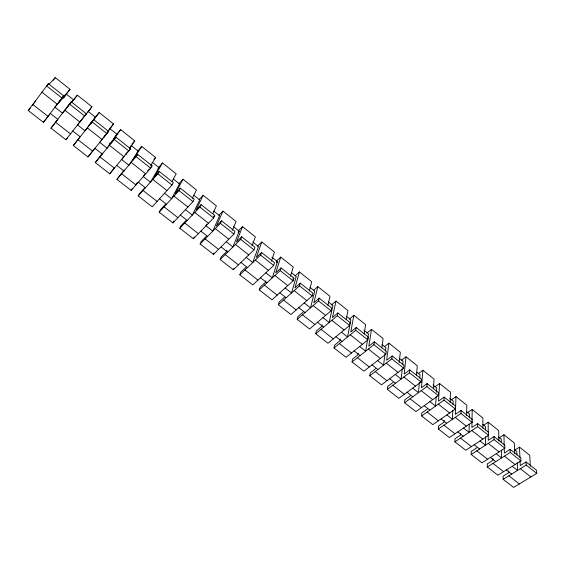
<?xml version="1.0" encoding="UTF-8"?>
<svg xmlns="http://www.w3.org/2000/svg" width="565" height="565" viewBox="0 0 565 565"><rect width="100%" height="100%" fill="white"/><g stroke="black" fill="none" stroke-linecap="round" stroke-linejoin="round"><path stroke-width="0.85" d="M482.849 428.312L482.877 417.987L472.199 409.484L467.354 412.796M460.645 433.32L460.588 435.029L455.002 438.772L454.896 441.823L465.793 450.284L488.584 435.333L477.609 426.653L477.637 423.609L471.902 427.451L472.001 421.462M472.029 419.753L472.199 409.484M444.168 420.438L444.083 422.133L438.525 425.954L438.355 428.976L449.408 437.564L472.079 422.281L472.128 419.244L461.033 410.458L455.334 414.385L455.997 396.588L466.824 405.204L466.584 415.437M488.224 435.149L488.245 440.333L494.008 436.568L504.792 445.114L504.863 448.2L481.952 462.834L471.203 454.486L471.259 451.414L476.874 447.748M469.211 424.435L469.056 432.366L463.54 428.037M469.353 417.387L469.416 413.863L466.725 411.73M472.079 422.281L460.941 413.474L461.033 410.458M427.338 409.053L421.815 412.959L421.582 415.953L432.79 424.654L455.326 409.039L455.447 406.037L444.189 397.124L438.525 401.136L439.57 383.508L450.545 392.251L450.093 402.386M452.791 410.586L452.431 419.315L446.844 414.922M453.038 404.476L453.179 400.988L449.768 398.276M421.582 415.953L444.034 400.112L444.189 397.124M410.36 395.783L404.872 399.78L404.568 402.746L415.932 411.574L438.341 395.613L438.525 392.64L427.105 383.6L421.476 387.696L422.91 370.252L434.04 379.108L433.397 388.769M436.173 396.566L435.58 406.08L429.901 401.623M436.441 392.244L436.717 387.922L433.023 384.998M404.568 402.746L426.879 386.552L427.105 383.6M393.134 382.328L387.682 386.411L387.308 389.341L398.841 398.297L421.109 381.989L421.356 379.044L409.773 369.87L404.18 374.065L406.016 356.805L417.309 365.788L416.44 375.351M419.357 382.385L418.474 392.654L412.725 388.134M419.724 378.105L420.021 374.68L416.899 372.208M387.308 389.341L409.484 372.801L409.773 369.87M375.661 368.677L370.245 372.851L369.807 375.753L381.502 384.836L403.622 368.168L403.94 365.251L392.188 355.95L386.63 360.23L388.889 343.167L400.338 352.278L399.151 362.596M402.252 368.867L401.129 379.03L395.295 374.447M402.718 364.637L403.085 361.247L399.286 358.238M369.807 375.753L391.827 358.839L392.188 355.95M385.005 354.326L383.529 365.209L377.611 360.562M385.457 350.978L385.916 347.63L382.06 344.572M358.224 353.139L357.935 354.827L352.56 359.093L352.052 361.96L363.916 371.177L385.881 354.142L386.269 351.261L374.348 341.818L368.825 346.197L371.509 329.331L383.119 338.576L381.806 347.927M352.052 361.96L373.91 344.678L374.348 341.818M340.285 339.106L339.946 340.78L334.614 345.13L334.028 347.969L346.07 357.32L367.879 339.911L368.338 337.065L356.24 327.481L350.759 331.952L353.881 315.298L365.661 324.677L364.107 333.915M334.028 347.969L355.724 330.299L356.24 327.481M322.078 324.868L321.697 326.521L316.407 330.97L315.75 333.774L327.968 343.266L349.608 325.461L350.138 322.65L337.856 312.925L332.425 317.502L335.998 301.06L347.948 310.573L346.147 319.698M315.75 333.774L337.27 315.715L337.856 312.925M303.179 312.05L297.932 316.598L297.19 319.366L309.592 328.992L331.055 310.799L331.669 308.031L319.204 298.158L313.815 302.826L317.848 286.617L329.974 296.272L327.926 305.27M297.19 319.366L318.533 300.905L319.204 298.158M284.379 297.36L279.181 302.014L278.361 304.747L290.947 314.514L312.226 295.912L312.918 293.179L300.262 283.157L294.923 287.938L299.436 271.956L311.739 281.751L309.309 291.095M278.361 304.747L299.514 285.869L300.262 283.157M265.847 280.791L265.296 282.458L260.147 287.204L259.243 289.902L272.019 299.817L293.108 280.805L293.885 278.107L281.038 267.93L275.741 272.817L280.748 257.082L293.235 267.026L290.53 276.228M259.243 289.902L280.205 270.6L281.038 267.93M271.836 257.139L277.514 261.644L272.302 277.874L265.825 272.789M245.923 267.323L240.824 272.175L239.835 274.83L252.809 284.901L273.7 265.458L274.562 262.803L261.51 252.47L256.27 257.471L261.779 241.982L274.456 252.075L271.461 261.136M239.835 274.83L260.592 255.097L261.51 252.47M226.911 250.344L226.254 251.955L221.212 256.92L220.138 259.533L233.303 269.759L253.989 249.871L254.935 247.265L241.686 236.77L236.495 241.884L242.526 226.657L255.394 236.905L252.103 245.817M233.303 269.759L233.811 268.439M220.138 259.533L240.676 239.348L241.686 236.77M233.352 226.607L239.2 231.247L232.935 246.954L226.254 241.714M206.281 236.354L201.295 241.432L200.13 243.995L213.499 254.377L233.966 234.051L235.005 231.488L221.551 220.83L216.409 226.049L222.984 211.098L236.043 221.501L232.448 230.259M213.499 254.377L214.05 253.085M200.13 243.995L220.449 223.359L221.551 220.83M186.005 220.505L181.068 225.696L179.811 228.218L193.392 238.762L213.634 217.97L214.764 215.456L201.091 204.629L196.013 209.975L203.139 195.306L216.402 205.865L212.85 213.683M206.705 224.277L206.006 225.809L212.786 231.142L219.608 215.71L213.669 210.999M193.392 238.762L194.289 236.848M179.811 228.218L199.897 207.115L201.091 204.629M165.404 204.41L160.531 209.721L159.175 212.2L172.968 222.907L192.976 201.641L194.205 199.177L180.313 188.173L175.298 193.64L182.989 179.26L196.458 189.981L192.22 198.421M172.968 222.907L173.935 221.028M159.175 212.2L179.02 190.61L180.313 188.173M144.478 188.067L139.668 193.491L138.22 195.921L152.225 206.797L171.986 185.052L173.314 182.636L159.203 171.456L154.245 177.05L162.522 162.974L176.202 173.865L172.05 181.379M138.22 195.921L157.805 173.836L159.203 171.456M152.084 162.148L158.991 167.628L150.417 182.163L143.305 176.577L144.619 174.416M124.173 169.994L116.92 179.388L131.158 190.44L150.657 168.186L152.084 165.828L137.747 154.471L132.86 160.185L141.737 146.427L155.629 157.487L150.721 165.573M131.158 190.44L132.267 188.632M116.92 179.388L137.747 154.471M129.724 147.649L131.137 145.53L138.157 151.102L128.961 165.319L121.729 159.641L123.142 157.522M102.639 153.15L95.287 162.586L109.751 173.815L130.515 148.743L115.945 137.203L111.121 143.058L120.628 129.625L134.738 140.855L129.477 148.757M126.609 153.073L125.649 154.506L130.515 148.743M109.751 173.815L113.961 168.349M108.353 130.72L109.857 128.65L116.99 134.308L107.152 148.192L99.807 142.422L102.823 138.291M95.287 162.586L115.945 137.203M109.236 144.308L110.224 142.91M79.672 137.436L73.302 145.516L87.999 156.929L108.6 131.391L93.783 119.66L89.037 125.642L99.179 112.548L113.516 123.961L103.798 137.281L108.6 131.391M49.854 114.137L43.434 122.323L28.25 110.528L48.35 83.684L63.661 95.81L59.014 101.975L70.046 89.355L55.243 77.575L48.922 84.383M32.219 105.676L34.204 102.971M46.309 86.466L48.35 83.684M87.999 156.929L94.348 148.899M53.258 80.272L55.243 77.575M43.434 122.323L63.661 95.81M63.195 98.162L66.275 94.08L73.634 99.92L71.402 102.555M63.668 97.809L70.046 89.355M50.963 128.163L71.254 101.82L86.318 113.742L65.893 139.76L50.963 128.163L57.369 120.006M71.254 101.82L66.578 107.943L77.391 95.203L91.954 106.799L87.639 112.308M74.185 99.398L77.391 95.203M88.415 126.157L89.447 124.83M89.962 124.166L91.587 122.118M93.91 119.229L99.179 112.548M73.302 145.516L92.067 121.871L106.955 133.644M86.318 113.742L84.559 115.938L69.424 103.974M91.954 106.799L77.525 124.922L84.99 130.79L95.485 117.252L88.239 111.503M65.893 139.76L67.694 137.514M109.681 128.679L113.516 123.961M116.778 134.3L120.628 129.625M113.798 138.178L116.99 134.308M131.963 144.153L134.738 140.855M67.489 107.166L62.461 113.099L54.869 107.138L66.275 94.08M137.839 151.003L141.737 146.427M137.076 152.359L138.157 151.102M153.948 159.422L155.629 157.487M135.833 184.381L137.429 182.559M147.705 170.835L149.344 168.956M150.445 167.706L152.084 165.828M158.567 167.452L162.522 162.974M157.903 168.864L158.991 167.628M178.985 183.646L182.989 179.26M28.25 110.528L30.235 108.374M34.698 102.293L35.856 101.036M199.092 199.593L203.139 195.306M213.627 216.628L214.764 215.456M218.888 215.293L222.984 211.098M238.388 230.767L242.526 226.657M238.056 232.385L239.2 231.247M257.343 246.255L261.779 241.982M276.264 261.263L280.748 257.082M276.349 262.725L277.514 261.644M294.916 276.045L299.436 271.956M292.705 279.181L293.885 278.107M313.285 290.622L317.848 286.617M331.401 304.98L335.998 301.06M349.248 319.133L353.881 315.298M366.84 333.089L371.509 329.331M384.186 346.839L388.889 343.167M401.291 360.406L406.016 356.805M418.149 373.776L422.91 370.252M434.782 386.961L439.57 383.508M451.181 399.971L455.997 396.588M438.355 428.976L460.941 413.474M454.896 441.823L477.609 426.653M483.308 425.445L488.181 422.203L498.711 430.594L498.888 441.004M471.203 454.486L494.036 439.641L494.008 436.568M499.05 437.932L503.945 434.753L514.334 443.024L514.701 453.526M492.913 458.554L492.927 460.298L487.284 463.886L487.291 466.98L497.899 475.214L520.916 460.892L520.789 457.777L510.146 449.352L504.361 453.031L504.263 448.681M487.291 466.98L510.244 452.452L510.146 449.352M514.581 450.241L519.496 447.134L529.751 455.298L530.33 466.238M508.719 470.913L508.768 472.672L503.097 476.182L503.161 479.304L513.62 487.425L536.75 473.406L536.559 470.271L526.072 461.965L520.252 465.56L520.075 461.174M503.161 479.304L526.22 465.087L526.072 461.965M50.186 113.353L57.75 119.264M72.765 131.002L80.209 136.815M94.969 148.362L102.293 154.083M116.828 165.439L124.032 171.075M138.333 182.255L145.424 187.799M159.5 198.795L166.477 204.255M180.334 215.081L187.206 220.456M200.843 231.113L207.609 236.403M221.035 246.898L227.695 252.103M240.916 262.435L247.477 267.563M260.5 277.747L266.963 282.797M279.788 292.818L286.151 297.79M298.779 307.664L305.051 312.565M317.495 322.297L323.674 327.121M335.935 336.705L342.023 341.465M354.107 350.907L360.103 355.597M372.01 364.905L377.914 369.524M389.652 378.698L395.479 383.247M407.047 392.294L412.789 396.778M424.188 405.691L429.852 410.119M441.096 418.905L446.675 423.27M457.756 431.928L463.265 436.229M474.19 444.775L479.621 449.02M490.399 457.445L495.752 461.626M506.381 469.939L511.657 474.063M32.721 104.433L47.954 116.319M55.504 122.21L70.491 133.898M77.928 139.689L92.667 151.194M99.984 156.893L114.49 168.208M121.687 173.822L135.96 184.96M143.044 190.483L157.098 201.444M164.069 206.882L177.897 217.666M184.762 223.02L198.379 233.642M205.137 238.91L218.549 249.37M225.202 254.561L238.402 264.858M244.956 269.964L257.958 280.106M264.413 285.141L277.217 295.135M283.574 300.086L296.194 309.931M302.459 314.811L314.889 324.508M321.054 329.317L333.301 338.873M339.381 343.612L351.451 353.026M357.44 357.702L369.333 366.975M375.238 371.579L386.961 380.725M392.781 385.259L404.335 394.278M410.07 398.749L421.462 407.633M427.119 412.047L438.348 420.805M443.928 425.155L455.002 433.793M460.496 438.08L471.415 446.597M476.839 450.828L487.609 459.225M492.955 463.392L503.577 471.676M508.853 475.794L519.334 483.965M41.796 92.06L57.136 104.13M64.742 110.111L79.827 121.984M87.307 127.874L102.145 139.548M109.504 145.339L124.102 156.83M131.348 162.529L145.714 173.836M152.84 179.444L166.972 190.567M173.985 196.083L187.898 207.037M194.805 212.468L208.499 223.246M215.293 228.592L228.776 239.207M235.471 244.468L248.741 254.914M255.331 260.098L268.403 270.388M274.887 275.494L287.762 285.622M294.153 290.65L306.83 300.629M313.123 305.58L325.617 315.411M331.817 320.291L344.12 329.974M350.229 334.777L362.356 344.318M368.373 349.057L380.316 358.457M386.248 363.125L398.021 372.392M403.862 376.989L415.473 386.121M421.229 390.655L432.67 399.653M438.348 404.123L449.62 412.994M455.221 417.401L466.337 426.151M471.853 430.495L482.814 439.118M488.259 443.405L499.065 451.908M504.432 456.132L515.089 464.515M520.379 468.682L530.895 476.959M164.535 193.251L171.541 198.746L179.508 183.9L173.384 179.041M185.433 209.657L192.326 215.074L199.713 199.925L193.682 195.144M246.192 257.372L252.774 262.534L258.502 246.559L252.739 241.989M285.163 287.966L291.547 292.981L296.244 276.504L291.413 272.669M304.21 302.925L310.496 307.861L314.705 291.145L309.945 287.366M322.968 317.657L329.162 322.516L332.898 305.573L328.201 301.851M341.451 332.171L347.553 336.959L350.823 319.79L346.861 316.647M359.665 346.465L365.675 351.19L368.493 333.809L363.938 330.193M480.003 440.961L485.441 445.234L485.441 436.752M496.24 453.709L501.6 457.918L501.452 450.22M512.25 466.28L517.54 470.433L517.25 462.679M482.778 424.463L485.434 426.568L485.441 429.965M498.613 437.027L501.24 439.104L501.303 442.522M514.235 449.415L516.827 451.47L516.954 454.917M477.637 423.609L488.577 432.267L488.584 435.333M46.408 85.774L61.797 97.943M114.342 139.477L128.982 151.053M136.25 156.795L150.657 168.186M157.805 173.836L171.986 185.052M179.02 190.61L192.976 201.641M199.897 207.115L213.634 217.97M220.449 223.359L233.966 234.051M240.676 239.348L253.989 249.871M260.592 255.097L273.7 265.458M280.205 270.6L293.108 280.805M299.514 285.869L312.226 295.912M318.533 300.905L331.055 310.799M337.27 315.715L349.608 325.461M355.724 330.299L367.879 339.911M373.91 344.678L385.881 354.142M391.827 358.839L403.622 368.168M409.484 372.801L421.109 381.989M426.879 386.552L438.341 395.613M444.034 400.112L455.326 409.039M494.036 439.641L504.863 448.2M510.244 452.452L520.916 460.892M526.22 465.087L536.75 473.406M519.496 447.134L519.927 457.664M503.945 434.753L504.185 445.199M488.181 422.203L488.216 432.564"/></g></svg>
